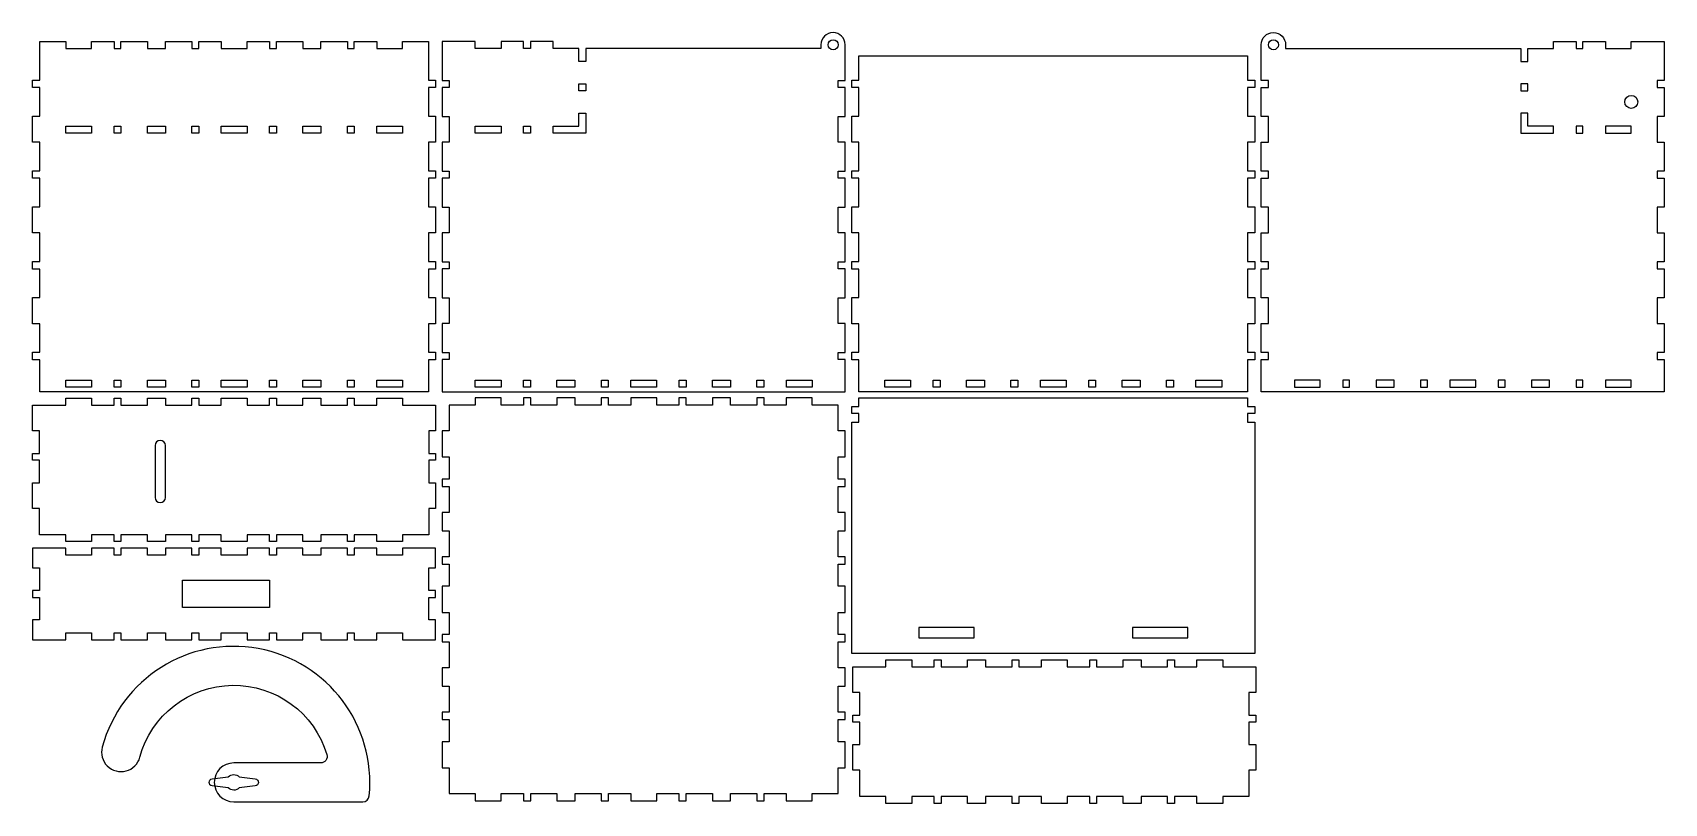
# Model space of a CAD drawing. Header units: millimetres. Extents: x 35 to 1294, y 24 to 619.
import ezdxf

# ---------------------------------------------------------------- set-up
doc = ezdxf.new("R2010")
doc.units = ezdxf.units.MM

msp = doc.modelspace()

# ---------------------------------------------------------------- linework, layer by layer
for points in [[(456.6, 606.6), (436.7, 606.6), (436.7, 612), (419.3, 612), (419.3, 606.6), (414, 606.6), (414, 612), (396.6, 612), (396.6, 606.6), (376.7, 606.6), (376.7, 612), (351.1, 612), (351.1, 581.8), (356.6, 581.8), (356.6, 576.5), (351.1, 576.5), (351.1, 554.1), (356.6, 554.1), (356.6, 534.2), (351.1, 534.2), (351.1, 511.8), (356.6, 511.8), (356.6, 506.5), (351.1, 506.5), (351.1, 484.1), (356.6, 484.1), (356.6, 464.2), (351.1, 464.2), (351.1, 441.8), (356.6, 441.8), (356.6, 436.5), (351.1, 436.5), (351.1, 414.1), (356.6, 414.1), (356.6, 394.2), (351.1, 394.2), (351.1, 371.8), (356.6, 371.8), (356.6, 366.5), (351.1, 366.5), (351.1, 341.6), (662.1, 341.6), (662.1, 366.5), (656.6, 366.5), (656.6, 371.8), (662.1, 371.8), (662.1, 394.2), (656.6, 394.2), (656.6, 414.1), (662.1, 414.1), (662.1, 436.5), (656.6, 436.5), (656.6, 441.8), (662.1, 441.8), (662.1, 464.2), (656.6, 464.2), (656.6, 484.1), (662.1, 484.1), (662.1, 506.5), (656.6, 506.5), (656.6, 511.8), (662.1, 511.8), (662.1, 534.2), (656.6, 534.2), (656.6, 554.1), (662.1, 554.1), (662.1, 576.5), (656.6, 576.5), (656.6, 581.8), (662.1, 581.8), (662.1, 609.4, 1), (643.4, 609.4), (643.4, 606.6), (461.9, 606.6), (461.9, 596.6), (456.6, 596.6)], [(1188.7, 606.6), (1208.6, 606.6), (1208.6, 612), (1226, 612), (1226, 606.6), (1231.3, 606.6), (1231.3, 612), (1248.7, 612), (1248.7, 606.6), (1268.6, 606.6), (1268.6, 612), (1294.1, 612), (1294.1, 581.8), (1288.6, 581.8), (1288.6, 576.5), (1294.1, 576.5), (1294.1, 554.1), (1288.6, 554.1), (1288.6, 534.2), (1294.1, 534.2), (1294.1, 511.8), (1288.6, 511.8), (1288.6, 506.5), (1294.1, 506.5), (1294.1, 484.1), (1288.6, 484.1), (1288.6, 464.2), (1294.1, 464.2), (1294.1, 441.8), (1288.6, 441.8), (1288.6, 436.5), (1294.1, 436.5), (1294.1, 414.1), (1288.6, 414.1), (1288.6, 394.2), (1294.1, 394.2), (1294.1, 371.8), (1288.6, 371.8), (1288.6, 366.5), (1294.1, 366.5), (1294.1, 341.6), (983.1, 341.6), (983.1, 366.5), (988.6, 366.5), (988.6, 371.8), (983.1, 371.8), (983.1, 394.2), (988.6, 394.2), (988.6, 414.1), (983.1, 414.1), (983.1, 436.5), (988.6, 436.5), (988.6, 441.8), (983.1, 441.8), (983.1, 464.2), (988.6, 464.2), (988.6, 484.1), (983.1, 484.1), (983.1, 506.5), (988.6, 506.5), (988.6, 511.8), (983.1, 511.8), (983.1, 534.2), (988.6, 534.2), (988.6, 554.1), (983.1, 554.1), (983.1, 576.5), (988.6, 576.5), (988.6, 581.8), (983.1, 581.8), (983.1, 609.4, -1), (1001.9, 609.4), (1001.9, 606.6), (1183.4, 606.6), (1183.4, 596.6), (1188.7, 596.6)], [(129.6, 260, 1), (137.6, 260), (137.6, 300, 1), (129.6, 300)], [(262.2, 61.4, -0.501863), (257.4, 55), (190.3, 55, 1), (190.3, 25), (289.8, 25, 0.38517), (294.8, 29.5, 0.922282), (88.9, 67.2, 1), (117.9, 59.4, -0.756283)], [(186.1, 35.8), (173.7, 37.3, -0.382163), (171.3, 40, -0.382163), (173.7, 42.7), (186.1, 44.2, -0.201514), (190.3, 46, -0.201514), (194.6, 44.2), (206.9, 42.7, -0.382163), (209.3, 40, -0.382163), (206.9, 37.3), (194.6, 35.8, -0.201514), (190.3, 34, -0.201514)]]:
    msp.add_lwpolyline(points, format="xyb", close=True)
for points in [[(283.3, 612), (300.7, 612), (300.7, 606.6), (320.6, 606.6), (320.6, 612), (340.6, 612), (340.6, 582), (346.1, 582), (346.1, 576.3), (340.6, 576.3), (340.6, 554.2), (346.1, 554.2), (346.1, 534.1), (340.6, 534.1), (340.6, 512), (346.1, 512), (346.1, 506.3), (340.6, 506.3), (340.6, 484.2), (346.1, 484.2), (346.1, 464.1), (340.6, 464.1), (340.6, 442), (346.1, 442), (346.1, 436.3), (340.6, 436.3), (340.6, 414.2), (346.1, 414.2), (346.1, 394.1), (340.6, 394.1), (340.6, 372), (346.1, 372), (346.1, 366.3), (340.6, 366.3), (340.6, 341.6), (40.6, 341.6), (40.6, 366.3), (35.1, 366.3), (35.1, 372), (40.6, 372), (40.6, 394.1), (35.1, 394.1), (35.1, 414.2), (40.6, 414.2), (40.6, 436.3), (35.1, 436.3), (35.1, 442), (40.6, 442), (40.6, 464.1), (35.1, 464.1), (35.1, 484.2), (40.6, 484.2), (40.6, 506.3), (35.1, 506.3), (35.1, 512), (40.6, 512), (40.6, 534.1), (35.1, 534.1), (35.1, 554.2), (40.6, 554.2), (40.6, 576.3), (35.1, 576.3), (35.1, 582), (40.6, 582), (40.6, 612), (60.7, 612), (60.7, 606.6), (80.6, 606.6), (80.6, 612), (98, 612), (98, 606.6), (103.3, 606.6), (103.3, 612), (123.7, 612), (123.7, 606.6), (137.6, 606.6), (137.6, 612), (158, 612), (158, 606.6), (163.3, 606.6), (163.3, 612), (180.7, 612), (180.7, 606.6), (200.6, 606.6), (200.6, 612), (218, 612), (218, 606.6), (223.3, 606.6), (223.3, 612), (243.7, 612), (243.7, 606.6), (257.6, 606.6), (257.6, 612), (278, 612), (278, 606.6), (283.3, 606.6)], [(972.6, 600.8), (972.6, 582), (978.1, 582), (978.1, 576.3), (972.6, 576.3), (972.6, 554.2), (978.1, 554.2), (978.1, 534.1), (972.6, 534.1), (972.6, 512), (978.1, 512), (978.1, 506.3), (972.6, 506.3), (972.6, 484.2), (978.1, 484.2), (978.1, 464.1), (972.6, 464.1), (972.6, 442), (978.1, 442), (978.1, 436.3), (972.6, 436.3), (972.6, 414.2), (978.1, 414.2), (978.1, 394.1), (972.6, 394.1), (972.6, 372), (978.1, 372), (978.1, 366.3), (972.6, 366.3), (972.6, 341.6), (672.6, 341.6), (672.6, 366.3), (667.1, 366.3), (667.1, 372), (672.6, 372), (672.6, 394.1), (667.1, 394.1), (667.1, 414.2), (672.6, 414.2), (672.6, 436.3), (667.1, 436.3), (667.1, 442), (672.6, 442), (672.6, 464.1), (667.1, 464.1), (667.1, 484.2), (672.6, 484.2), (672.6, 506.3), (667.1, 506.3), (667.1, 512), (672.6, 512), (672.6, 534.1), (667.1, 534.1), (667.1, 554.2), (672.6, 554.2), (672.6, 576.3), (667.1, 576.3), (667.1, 582), (672.6, 582), (672.6, 600.8)], [(456.6, 579.2), (461.9, 579.2), (461.9, 573.9), (456.6, 573.9)], [(1188.7, 579.2), (1183.4, 579.2), (1183.4, 573.9), (1188.7, 573.9)], [(456.6, 546.5), (456.6, 556.5), (461.9, 556.5), (461.9, 541.1), (436.7, 541.1), (436.7, 546.5)], [(1188.7, 546.5), (1188.7, 556.5), (1183.4, 556.5), (1183.4, 541.1), (1208.6, 541.1), (1208.6, 546.5)], [(80.6, 546.5), (80.6, 541.1), (60.7, 541.1), (60.7, 546.5)], [(103.3, 546.5), (103.3, 541.1), (98, 541.1), (98, 546.5)], [(137.6, 546.5), (137.6, 541.1), (123.7, 541.1), (123.7, 546.5)], [(163.3, 546.5), (163.3, 541.1), (158, 541.1), (158, 546.5)], [(200.6, 546.5), (200.6, 541.1), (180.7, 541.1), (180.7, 546.5)], [(223.3, 546.5), (223.3, 541.1), (218, 541.1), (218, 546.5)], [(257.6, 546.5), (257.6, 541.1), (243.7, 541.1), (243.7, 546.5)], [(283.3, 546.5), (283.3, 541.1), (278, 541.1), (278, 546.5)], [(320.6, 546.5), (320.6, 541.1), (300.7, 541.1), (300.7, 546.5)], [(396.6, 546.5), (396.6, 541.1), (376.7, 541.1), (376.7, 546.5)], [(419.3, 546.5), (419.3, 541.1), (414, 541.1), (414, 546.5)], [(1226, 546.5), (1226, 541.1), (1231.3, 541.1), (1231.3, 546.5)], [(1248.7, 546.5), (1248.7, 541.1), (1268.6, 541.1), (1268.6, 546.5)], [(60.7, 350.6), (80.6, 350.6), (80.6, 345.2), (60.7, 345.2)], [(98, 350.6), (103.3, 350.6), (103.3, 345.2), (98, 345.2)], [(123.7, 350.6), (137.6, 350.6), (137.6, 345.2), (123.7, 345.2)], [(158, 350.6), (163.3, 350.6), (163.3, 345.2), (158, 345.2)], [(180.7, 350.6), (200.6, 350.6), (200.6, 345.2), (180.7, 345.2)], [(218, 350.6), (223.3, 350.6), (223.3, 345.2), (218, 345.2)], [(243.7, 350.6), (257.6, 350.6), (257.6, 345.2), (243.7, 345.2)], [(278, 350.6), (283.3, 350.6), (283.3, 345.2), (278, 345.2)], [(300.7, 350.6), (320.6, 350.6), (320.6, 345.2), (300.7, 345.2)], [(376.7, 350.6), (396.6, 350.6), (396.6, 345.2), (376.7, 345.2)], [(414, 350.6), (419.3, 350.6), (419.3, 345.2), (414, 345.2)], [(439.7, 350.6), (453.6, 350.6), (453.6, 345.2), (439.7, 345.2)], [(474, 350.6), (479.3, 350.6), (479.3, 345.2), (474, 345.2)], [(496.7, 350.6), (516.6, 350.6), (516.6, 345.2), (496.7, 345.2)], [(534, 350.6), (539.3, 350.6), (539.3, 345.2), (534, 345.2)], [(559.7, 350.6), (573.6, 350.6), (573.6, 345.2), (559.7, 345.2)], [(594, 350.6), (599.3, 350.6), (599.3, 345.2), (594, 345.2)], [(616.7, 350.6), (636.6, 350.6), (636.6, 345.2), (616.7, 345.2)], [(692.7, 350.6), (712.6, 350.6), (712.6, 345.2), (692.7, 345.2)], [(730, 350.6), (735.3, 350.6), (735.3, 345.2), (730, 345.2)], [(755.7, 350.6), (769.6, 350.6), (769.6, 345.2), (755.7, 345.2)], [(790, 350.6), (795.3, 350.6), (795.3, 345.2), (790, 345.2)], [(812.7, 350.6), (832.6, 350.6), (832.6, 345.2), (812.7, 345.2)], [(850, 350.6), (855.3, 350.6), (855.3, 345.2), (850, 345.2)], [(875.7, 350.6), (889.6, 350.6), (889.6, 345.2), (875.7, 345.2)], [(910, 350.6), (915.3, 350.6), (915.3, 345.2), (910, 345.2)], [(932.7, 350.6), (952.6, 350.6), (952.6, 345.2), (932.7, 345.2)], [(1028.6, 350.6), (1008.7, 350.6), (1008.7, 345.2), (1028.6, 345.2)], [(1051.3, 350.6), (1046, 350.6), (1046, 345.2), (1051.3, 345.2)], [(1085.6, 350.6), (1071.7, 350.6), (1071.7, 345.2), (1085.6, 345.2)], [(1111.3, 350.6), (1106, 350.6), (1106, 345.2), (1111.3, 345.2)], [(1148.6, 350.6), (1128.7, 350.6), (1128.7, 345.2), (1148.6, 345.2)], [(1171.3, 350.6), (1166, 350.6), (1166, 345.2), (1171.3, 345.2)], [(1205.6, 350.6), (1191.7, 350.6), (1191.7, 345.2), (1205.6, 345.2)], [(1231.3, 350.6), (1226, 350.6), (1226, 345.2), (1231.3, 345.2)], [(1268.6, 350.6), (1248.7, 350.6), (1248.7, 345.2), (1268.6, 345.2)], [(80.6, 231.2), (80.6, 225.9), (60.7, 225.9), (60.7, 231.2), (40.5, 231.2), (40.5, 251.5), (35.1, 251.5), (35.1, 271.3), (40.5, 271.3), (40.5, 288.7), (35.1, 288.7), (35.1, 294), (40.5, 294), (40.5, 311.5), (35.1, 311.5), (35.1, 331.3), (60.7, 331.3), (60.7, 336.6), (80.6, 336.6), (80.6, 331.3), (98, 331.3), (98, 336.6), (103.3, 336.6), (103.3, 331.3), (123.7, 331.3), (123.7, 336.6), (137.6, 336.6), (137.6, 331.3), (158, 331.3), (158, 336.6), (163.3, 336.6), (163.3, 331.3), (180.7, 331.3), (180.7, 336.6), (200.6, 336.6), (200.6, 331.3), (218, 331.3), (218, 336.6), (223.3, 336.6), (223.3, 331.3), (243.7, 331.3), (243.7, 336.6), (257.6, 336.6), (257.6, 331.3), (278, 331.3), (278, 336.6), (283.3, 336.6), (283.3, 331.3), (300.7, 331.3), (300.7, 336.6), (320.6, 336.6), (320.6, 331.3), (346.1, 331.3), (346.1, 311.5), (340.8, 311.5), (340.8, 294), (346.1, 294), (346.1, 288.7), (340.8, 288.7), (340.8, 271.3), (346.1, 271.3), (346.1, 251.5), (340.8, 251.5), (340.8, 231.2), (320.6, 231.2), (320.6, 225.9), (300.7, 225.9), (300.7, 231.2), (283.3, 231.2), (283.3, 225.9), (278, 225.9), (278, 231.2), (257.6, 231.2), (257.6, 225.9), (243.7, 225.9), (243.7, 231.2), (223.3, 231.2), (223.3, 225.9), (218, 225.9), (218, 231.2), (200.6, 231.2), (200.6, 225.9), (180.7, 225.9), (180.7, 231.2), (163.3, 231.2), (163.3, 225.9), (158, 225.9), (158, 231.2), (137.6, 231.2), (137.6, 225.9), (123.7, 225.9), (123.7, 231.2), (103.3, 231.2), (103.3, 225.9), (98, 225.9), (98, 231.2)], [(376.6, 25.8), (396.7, 25.8), (396.7, 31.3), (413.8, 31.3), (413.8, 25.8), (419.5, 25.8), (419.5, 31.3), (439.6, 31.3), (439.6, 25.8), (453.7, 25.8), (453.7, 31.3), (473.8, 31.3), (473.8, 25.8), (479.5, 25.8), (479.5, 31.3), (496.6, 31.3), (496.6, 25.8), (516.7, 25.8), (516.7, 31.3), (533.8, 31.3), (533.8, 25.8), (539.5, 25.8), (539.5, 31.3), (559.6, 31.3), (559.6, 25.8), (573.7, 25.8), (573.7, 31.3), (593.8, 31.3), (593.8, 25.8), (599.5, 25.8), (599.5, 31.3), (616.6, 31.3), (616.6, 25.8), (636.7, 25.8), (636.7, 31.3), (656.6, 31.3), (656.6, 51.2), (662.1, 51.2), (662.1, 71.4), (656.6, 71.4), (656.6, 88.5), (662.1, 88.5), (662.1, 94.1), (656.6, 94.1), (656.6, 114.2), (662.1, 114.2), (662.1, 128.4), (656.6, 128.4), (656.6, 148.5), (662.1, 148.5), (662.1, 154.1), (656.6, 154.1), (656.6, 171.2), (662.1, 171.2), (662.1, 191.4), (656.6, 191.4), (656.6, 208.5), (662.1, 208.5), (662.1, 214.1), (656.6, 214.1), (656.6, 234.2), (662.1, 234.2), (662.1, 248.4), (656.6, 248.4), (656.6, 268.5), (662.1, 268.5), (662.1, 274.1), (656.6, 274.1), (656.6, 291.2), (662.1, 291.2), (662.1, 311.4), (656.6, 311.4), (656.6, 331.3), (636.7, 331.3), (636.7, 336.8), (616.6, 336.8), (616.6, 331.3), (599.5, 331.3), (599.5, 336.8), (593.8, 336.8), (593.8, 331.3), (573.7, 331.3), (573.7, 336.8), (559.6, 336.8), (559.6, 331.3), (539.5, 331.3), (539.5, 336.8), (533.8, 336.8), (533.8, 331.3), (516.7, 331.3), (516.7, 336.8), (496.6, 336.8), (496.6, 331.3), (479.5, 331.3), (479.5, 336.8), (473.8, 336.8), (473.8, 331.3), (453.7, 331.3), (453.7, 336.8), (439.6, 336.8), (439.6, 331.3), (419.5, 331.3), (419.5, 336.8), (413.8, 336.8), (413.8, 331.3), (396.7, 331.3), (396.7, 336.8), (376.6, 336.8), (376.6, 331.3), (356.6, 331.3), (356.6, 311.4), (351.1, 311.4), (351.1, 291.2), (356.6, 291.2), (356.6, 274.1), (351.1, 274.1), (351.1, 268.5), (356.6, 268.5), (356.6, 248.4), (351.1, 248.4), (351.1, 234.2), (356.6, 234.2), (356.6, 214.1), (351.1, 214.1), (351.1, 208.5), (356.6, 208.5), (356.6, 191.4), (351.1, 191.4), (351.1, 171.2), (356.6, 171.2), (356.6, 154.1), (351.1, 154.1), (351.1, 148.5), (356.6, 148.5), (356.6, 128.4), (351.1, 128.4), (351.1, 114.2), (356.6, 114.2), (356.6, 94.1), (351.1, 94.1), (351.1, 88.5), (356.6, 88.5), (356.6, 71.4), (351.1, 71.4), (351.1, 51.2), (356.6, 51.2), (356.6, 31.3), (376.6, 31.3)], [(672.6, 318), (672.6, 324.7), (667.1, 324.7), (667.1, 330.2), (672.6, 330.2), (672.6, 336.8), (972.6, 336.8), (972.6, 330.2), (978.1, 330.2), (978.1, 324.7), (972.6, 324.7), (972.6, 318), (978.1, 318), (978.1, 139.6), (667.1, 139.6), (667.1, 318)], [(346.1, 220.9), (320.6, 220.9), (320.6, 215.5), (300.7, 215.5), (300.7, 220.9), (283.3, 220.9), (283.3, 215.5), (278, 215.5), (278, 220.9), (257.6, 220.9), (257.6, 215.5), (243.7, 215.5), (243.7, 220.9), (223.3, 220.9), (223.3, 215.5), (218, 215.5), (218, 220.9), (200.6, 220.9), (200.6, 215.5), (180.7, 215.5), (180.7, 220.9), (163.3, 220.9), (163.3, 215.5), (158, 215.5), (158, 220.9), (137.6, 220.9), (137.6, 215.5), (123.7, 215.5), (123.7, 220.9), (103.3, 220.9), (103.3, 215.5), (98, 215.5), (98, 220.9), (80.6, 220.9), (80.6, 215.5), (60.7, 215.5), (60.7, 220.9), (35.1, 220.9), (35.1, 205.5), (40.5, 205.5), (40.5, 188.1), (35.1, 188.1), (35.1, 182.8), (40.5, 182.8), (40.5, 165.4), (35.1, 165.4), (35.1, 150), (60.7, 150), (60.7, 155.4), (80.6, 155.4), (80.6, 150), (98, 150), (98, 155.4), (103.3, 155.4), (103.3, 150), (123.7, 150), (123.7, 155.4), (137.6, 155.4), (137.6, 150), (158, 150), (158, 155.4), (163.3, 155.4), (163.3, 150), (180.7, 150), (180.7, 155.4), (200.6, 155.4), (200.6, 150), (218, 150), (218, 155.4), (223.3, 155.4), (223.3, 150), (243.7, 150), (243.7, 155.4), (257.6, 155.4), (257.6, 150), (278, 150), (278, 155.4), (283.3, 155.4), (283.3, 150), (300.7, 150), (300.7, 155.4), (320.6, 155.4), (320.6, 150), (346.1, 150), (346.1, 165.4), (340.8, 165.4), (340.8, 182.8), (346.1, 182.8), (346.1, 188.1), (340.8, 188.1), (340.8, 205.5), (346.1, 205.5)], [(150.7, 175.1), (150.7, 196.1), (218, 196.1), (218, 175.1)], [(718.8, 151.6), (761.5, 151.6), (761.5, 159.6), (718.8, 159.6)], [(883.7, 151.6), (926.5, 151.6), (926.5, 159.6), (883.7, 159.6)], [(713.4, 29.1), (713.4, 23.8), (693.5, 23.8), (693.5, 29.1), (673.3, 29.1), (673.3, 49.4), (668, 49.4), (668, 69.2), (673.3, 69.2), (673.3, 86.6), (668, 86.6), (668, 92), (673.3, 92), (673.3, 109.4), (668, 109.4), (668, 129.2), (693.5, 129.2), (693.5, 134.6), (713.4, 134.6), (713.4, 129.2), (730.8, 129.2), (730.8, 134.6), (736.1, 134.6), (736.1, 129.2), (756.5, 129.2), (756.5, 134.6), (770.4, 134.6), (770.4, 129.2), (790.8, 129.2), (790.8, 134.6), (796.1, 134.6), (796.1, 129.2), (813.5, 129.2), (813.5, 134.6), (833.4, 134.6), (833.4, 129.2), (850.8, 129.2), (850.8, 134.6), (856.1, 134.6), (856.1, 129.2), (876.5, 129.2), (876.5, 134.6), (890.4, 134.6), (890.4, 129.2), (910.8, 129.2), (910.8, 134.6), (916.1, 134.6), (916.1, 129.2), (933.5, 129.2), (933.5, 134.6), (953.4, 134.6), (953.4, 129.2), (979, 129.2), (979, 109.4), (973.6, 109.4), (973.6, 92), (979, 92), (979, 86.6), (973.6, 86.6), (973.6, 69.2), (979, 69.2), (979, 49.4), (973.6, 49.4), (973.6, 29.1), (953.4, 29.1), (953.4, 23.8), (933.5, 23.8), (933.5, 29.1), (916.1, 29.1), (916.1, 23.8), (910.8, 23.8), (910.8, 29.1), (890.4, 29.1), (890.4, 23.8), (876.5, 23.8), (876.5, 29.1), (856.1, 29.1), (856.1, 23.8), (850.8, 23.8), (850.8, 29.1), (833.4, 29.1), (833.4, 23.8), (813.5, 23.8), (813.5, 29.1), (796.1, 29.1), (796.1, 23.8), (790.8, 23.8), (790.8, 29.1), (770.4, 29.1), (770.4, 23.8), (756.5, 23.8), (756.5, 29.1), (736.1, 29.1), (736.1, 23.8), (730.8, 23.8), (730.8, 29.1)]]:
    msp.add_lwpolyline(points, close=True)
for centre, radius in [((652.8, 609.4), 3.89), ((992.5, 609.4), 3.89), ((1268.6, 565.3), 5)]:
    msp.add_circle(centre, radius)

doc.saveas('drawing.dxf')
